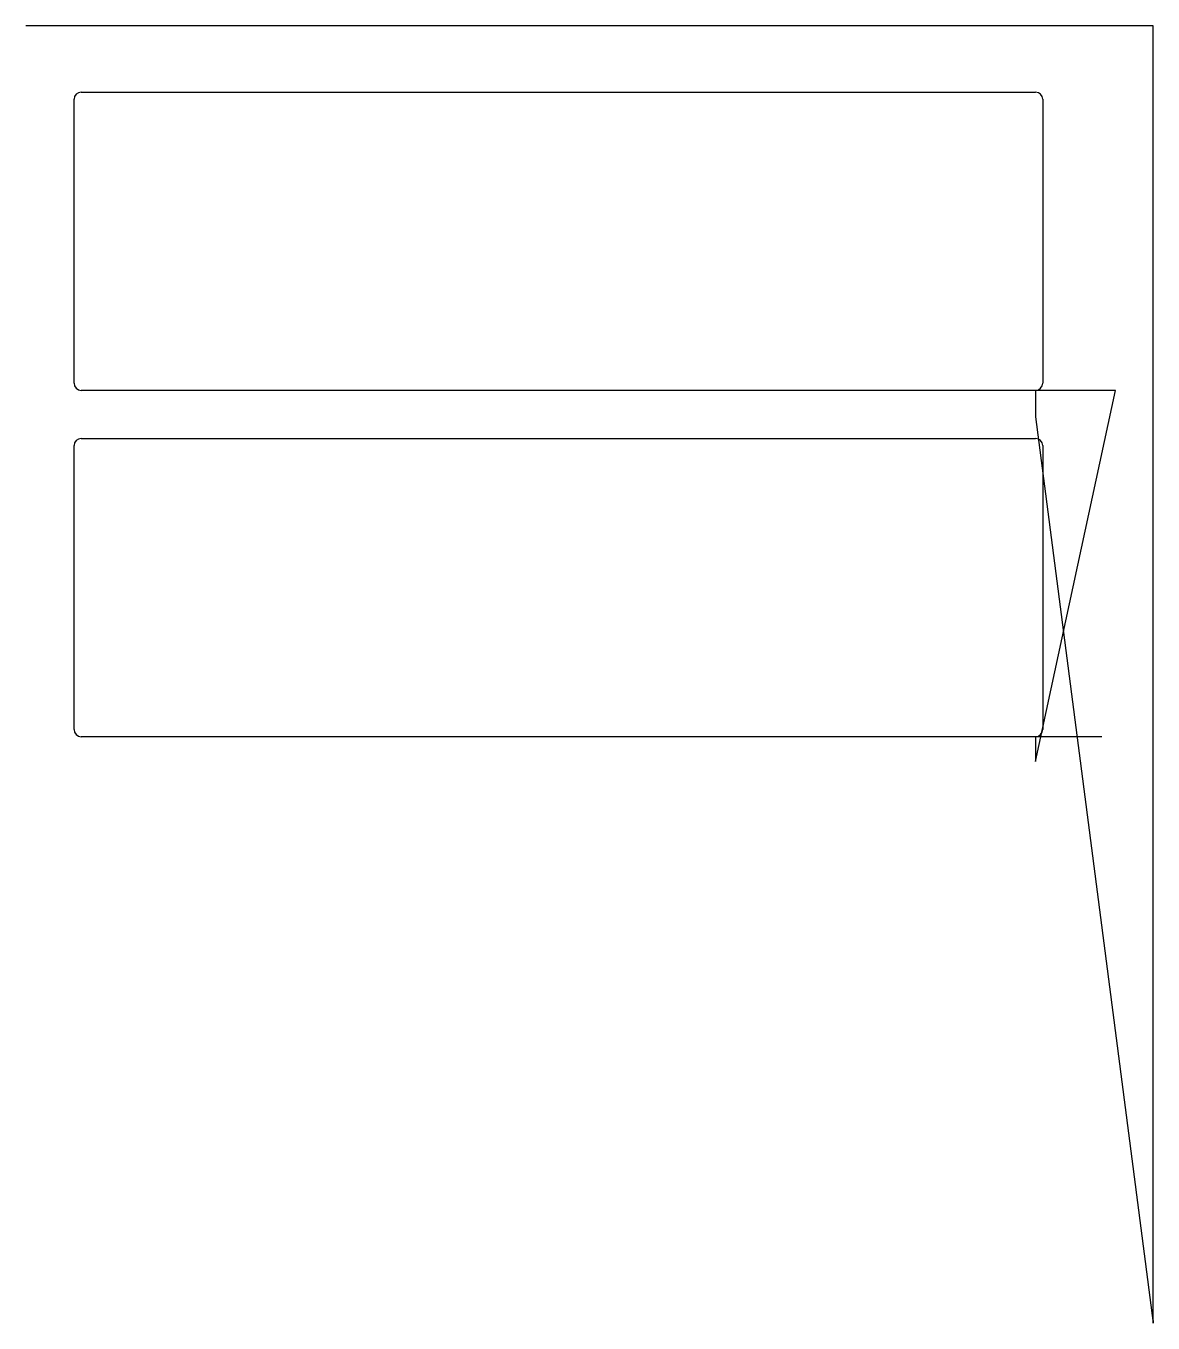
# Model space of a CAD drawing. Header units: metres. Extents: x 0 to 471, y 0 to 542.
import ezdxf

# ---------------------------------------------------------------- set-up
doc = ezdxf.new("R2010")
doc.units = ezdxf.units.M

msp = doc.modelspace()

# ---------------------------------------------------------------- linework, layer by layer
at = {"layer": 'TOOL_0'}
for p, q in [((1, 541.893), (0, 541.893)), ((470.66, 541.893), (1, 541.893)), ((470.66, 0.999), (470.66, 541.893)), ((20.102, 392.641), (20.102, 511.241)), ((23.102, 514.241), (421.602, 514.241)), ((424.602, 511.241), (424.602, 392.641)), ((421.602, 389.641), (23.102, 389.641)), ((421.602, 234.548), (454.98, 389.641)), ((454.98, 389.641), (421.602, 389.641)), ((421.602, 389.641), (421.602, 378.647)), ((421.602, 378.647), (470.66, -0.001)), ((23.102, 369.563), (421.602, 369.563)), ((20.102, 247.963), (20.102, 366.563)), ((424.602, 366.563), (424.602, 247.963)), ((421.602, 244.963), (23.102, 244.963)), ((449.279, 244.963), (421.602, 244.963)), ((421.602, 244.963), (421.602, 234.548)), ((470.66, -0.001), (470.66, 0.999)), ((470.66, 0.999), (470.66, -0.001)), ((470.66, -0.001), (470.66, 0.999))]:
    msp.add_line(p, q, dxfattribs=at)
for centre, start, end in [((23.102, 511.241), 90, 180), ((421.602, 511.241), 0, 90), ((23.102, 392.641), 180, 270), ((421.602, 392.641), 270, 0), ((23.102, 366.563), 90, 180), ((421.602, 366.563), 0, 90), ((23.102, 247.963), 180, 270), ((421.602, 247.963), 270, 0)]:
    msp.add_arc(centre, 3, start, end, dxfattribs=at)

doc.saveas('drawing.dxf')
